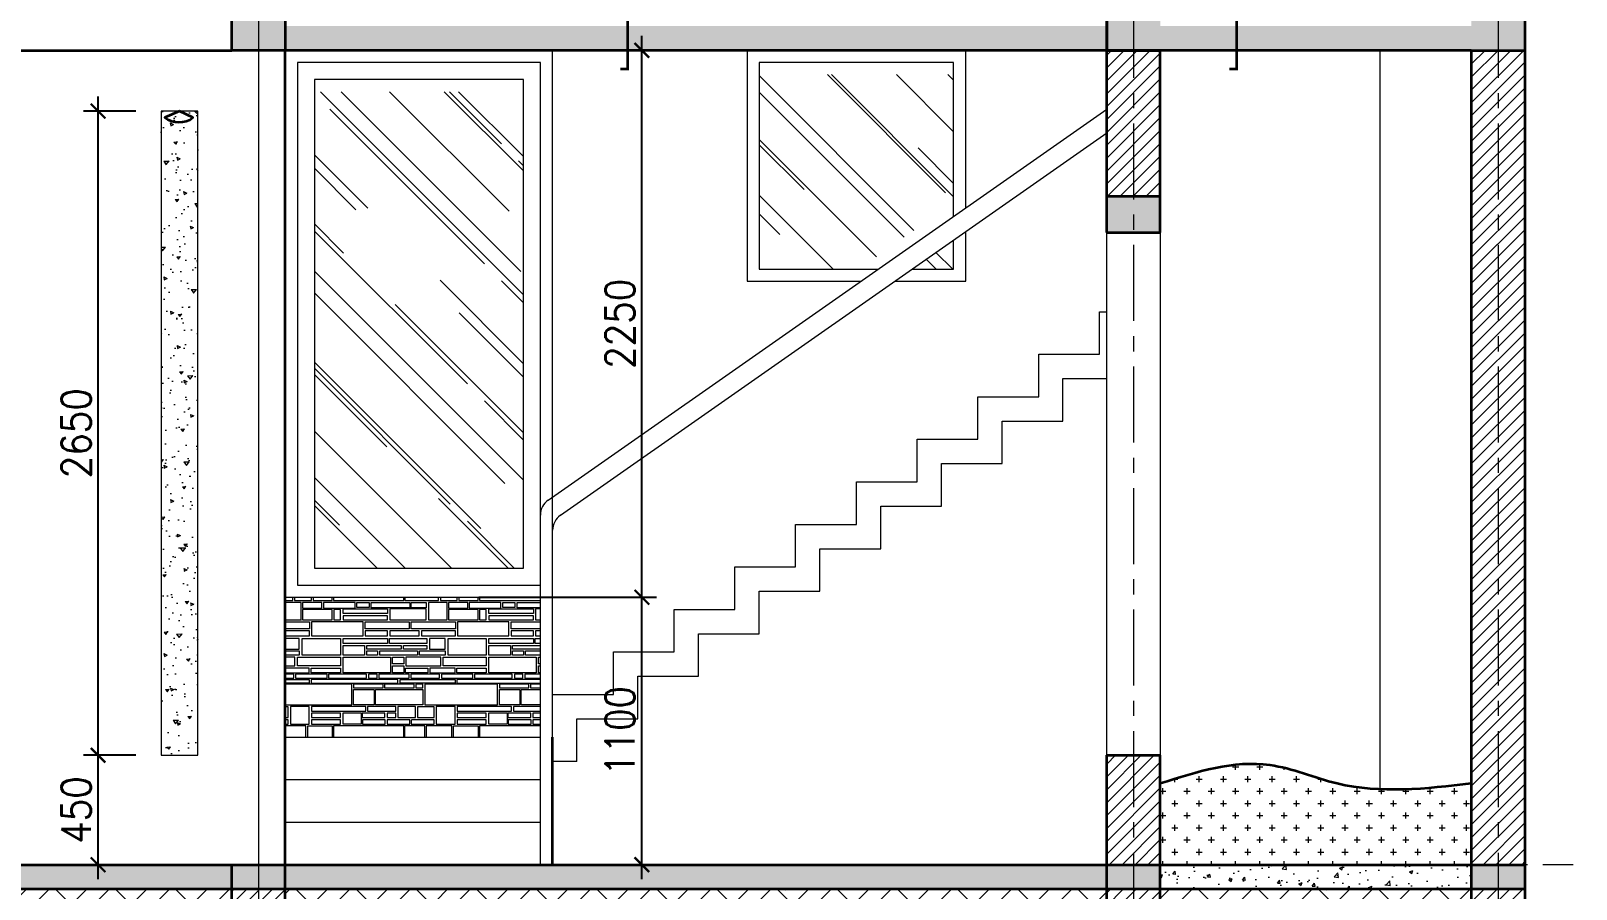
# Model space of a CAD drawing. Header units: millimetres. Extents: x -529782 to -142003, y -492574 to -273331.
# Drawn here: x -259214 to -252856, y -408752 to -405222 of the extents above; entities that cross this region are included whole.
import ezdxf

# ---------------------------------------------------------------- set-up
doc = ezdxf.new("R2010")
doc.units = ezdxf.units.MM
doc.header["$LTSCALE"] = 500
doc.header["$MEASUREMENT"] = 0
doc.header["$PDMODE"] = 3
doc.linetypes.add('CENTER', pattern=[2, 1.25, -0.25, 0.25, -0.25])
doc.linetypes.add('HIDDEN', pattern=[0.375, 0.25, -0.125])
doc.layers.get('0').update_dxf_attribs({"linetype": 'CONTINUOUS', "lineweight": 13})
doc.layers.get('Defpoints').update_dxf_attribs({"color": 255, "linetype": 'CONTINUOUS', "lineweight": 13})
for name, color, linetype, lineweight in [('1.cat 30', 30, 'CONTINUOUS', 35), ('1.cot', 2, 'CONTINUOUS', 35), ('4.dim 08', 8, 'CONTINUOUS', 13), ('5.noi that 15', 15, 'CONTINUOUS', 9), ('6.khuat 75', 75, 'HIDDEN', 18), ('7.tim 67', 67, 'CENTER', 9), ('8.vat lieu 08', 8, 'CONTINUOUS', 5), ('CA.thay 145', 145, 'CONTINUOUS', 18)]:
    doc.layers.add(name, color=color, linetype=linetype, lineweight=lineweight)
doc.styles.get("Standard").update_dxf_attribs({"font": 'txt.shx', "width": 0.9})
doc.dimstyles.new('CA 60', dxfattribs={"dimscale": 0, "dimtxt": 120, "dimasz": 60, "dimexe": 60, "dimexo": 0, "dimgap": 30, "dimtad": 1, "dimdec": 0, "dimzin": 0, "dimdsep": 46, "dimtxsty": 'Standard', "dimblk": 'ARCHTICK', "dimcen": 0.09, "dimdle": 60, "dimclrd": 256, "dimclre": 256, "dimclrt": 7, "dimadec": 0, "dimazin": 0, "dimtfac": 1, "dimtdec": 0, "dimtix": 1, "dimtmove": 2, "dimatfit": 3, "dimldrblk": 'DOT', "dimfxl": 1, "dimtolj": 1, "dimtzin": 0, "dimarcsym": 0})
pattern_1 = [(45, (-63719.4, 0), (-26.5165043, 26.5165043), [])]
pattern_2 = [(50, (-63719.4, 0), (143.452037, -12.550427), [15, -165]), (355, (-63719.4, 0), (-27.750267, 150.438427), [12, -132]), (100.4514, (-63707.45, -1.05), (115.701876, 137.88791), [12.74804, -140.228422]), (46.1842, (-63719.4, 40), (213.44821, -33.1038), [22.5, -247.5]), (96.6356, (-63701.61, 37.24), (186.93254, 194.82357), [19.12206, -210.3426]), (351.1842, (-63719.4, 40), (186.93239, 194.82372), [18, -198]), (21, (-63699.4, 30), (119.38141, -80.523778), [15, -165]), (326, (-63699.4, 30), (48.663066, 145.03001), [12, -132]), (71.4514, (-63689.45, 23.29), (168.044526, 64.5061), [12.74804, -140.228422]), (37.5, (-63719.4, 0), (2.431971, 66.578771), [0, -130.4, 0, -134, 0, -132.5]), (7.5, (-63719.4, 0), (52.613907, 78.882342), [0, -76.4, 0, -127.4, 0, -50.5]), (327.5, (-63764, 0), (106.764487, -4.5109743), [0, -50, 0, -156, 0, -207]), (317.5, (-63784, 0), (116.637234, 20.020996), [0, -65, 0, -103.6, 0, -147])]

# ---------------------------------------------------------------- blocks, each defined once
blk = doc.blocks.new('_ArchTick')
at = {"color": 1, "linetype": 'ByBlock', "const_width": 0.15}
blk.add_lwpolyline([(-0.5, -0.5), (0.5, 0.5)], dxfattribs=at)
blk = doc.blocks.new('*D288')
at = {"layer": '4.dim 08', "lineweight": -2, "transparency": 16777216}
for p, q in [((-258937.4, -408712), (-258937.4, -408142)), ((-258782.4, -408202), (-258997.4, -408202)), ((-258782.4, -408652), (-258997.4, -408652))]:
    blk.add_line(p, q, dxfattribs=at)
at = {"layer": 'Defpoints', "color": 0, "transparency": 16777216}
for p in [(-258937.4, -408202), (-258782.4, -408202), (-258782.4, -408652)]:
    blk.add_point(p, dxfattribs=at)
at = {"layer": '4.dim 08', "lineweight": -2, "transparency": 16777216, "xscale": 60, "yscale": 60, "zscale": 60}
for p, rotation in [((-258937.4, -408202), 90), ((-258937.4, -408652), 270)]:
    blk.add_blockref('_ArchTick', p, dxfattribs=dict(at, rotation=rotation))
at = {"layer": '4.dim 08', "color": 7, "transparency": 16777216, "insert": (-259027.4, -408427), "char_height": 120, "attachment_point": 5, "rotation": 90}
blk.add_mtext('\\A1;450', dxfattribs=at)
blk = doc.blocks.new('_DOT')
at = {"color": 1, "linetype": 'ByBlock'}
blk.add_line((-0.5, 0), (-1, 0), dxfattribs=at)
at = {"color": 1, "linetype": 'ByBlock', "const_width": 0.5}
blk.add_lwpolyline([(-0.25, 0, 1), (0.25, 0, 1)], format="xyb", close=True, dxfattribs=at)
blk = doc.blocks.new('*D289')
at = {"layer": '4.dim 08', "lineweight": -2, "transparency": 16777216}
for p, q in [((-258937.4, -408262), (-258937.4, -405492)), ((-258782.4, -405552), (-258997.4, -405552)), ((-258782.4, -408202), (-258997.4, -408202))]:
    blk.add_line(p, q, dxfattribs=at)
at = {"layer": 'Defpoints', "color": 0, "transparency": 16777216}
for p in [(-258937.4, -405552), (-258782.4, -405552), (-258782.4, -408202)]:
    blk.add_point(p, dxfattribs=at)
at = {"layer": '4.dim 08', "lineweight": -2, "transparency": 16777216, "xscale": 60, "yscale": 60, "zscale": 60}
for p, rotation in [((-258937.4, -405552), 90), ((-258937.4, -408202), 270)]:
    blk.add_blockref('_ArchTick', p, dxfattribs=dict(at, rotation=rotation))
at = {"layer": '4.dim 08', "color": 7, "transparency": 16777216, "insert": (-259027.4, -406877), "char_height": 120, "attachment_point": 5, "rotation": 90}
blk.add_mtext('\\A1;2650', dxfattribs=at)
blk = doc.blocks.new('*D290')
at = {"layer": '4.dim 08', "lineweight": -2, "transparency": 16777216}
for p, q in [((-256699.9, -408712), (-256699.9, -407492)), ((-257371.4, -407552), (-256639.9, -407552)), ((-257371.4, -408652), (-256639.9, -408652))]:
    blk.add_line(p, q, dxfattribs=at)
at = {"layer": 'Defpoints', "color": 0, "transparency": 16777216}
for p in [(-257371.4, -407552), (-256699.9, -407552), (-257371.4, -408652)]:
    blk.add_point(p, dxfattribs=at)
at = {"layer": '4.dim 08', "lineweight": -2, "transparency": 16777216, "xscale": 60, "yscale": 60, "zscale": 60}
for p, rotation in [((-256699.9, -407552), 90), ((-256699.9, -408652), 270)]:
    blk.add_blockref('_ArchTick', p, dxfattribs=dict(at, rotation=rotation))
at = {"layer": '4.dim 08', "color": 7, "transparency": 16777216, "insert": (-256789.9, -408102), "char_height": 120, "attachment_point": 5, "rotation": 90}
blk.add_mtext('\\A1;1100', dxfattribs=at)
blk = doc.blocks.new('*D291')
at = {"layer": '4.dim 08', "lineweight": -2, "transparency": 16777216}
for p, q in [((-256699.9, -407612), (-256699.9, -405242)), ((-256900.9, -405302), (-256639.9, -405302)), ((-257371.4, -407552), (-256639.9, -407552))]:
    blk.add_line(p, q, dxfattribs=at)
at = {"layer": 'Defpoints', "color": 0, "transparency": 16777216}
for p in [(-256900.9, -405302), (-256699.9, -405302), (-257371.4, -407552)]:
    blk.add_point(p, dxfattribs=at)
at = {"layer": '4.dim 08', "lineweight": -2, "transparency": 16777216, "xscale": 60, "yscale": 60, "zscale": 60}
for p, rotation in [((-256699.9, -405302), 90), ((-256699.9, -407552), 270)]:
    blk.add_blockref('_ArchTick', p, dxfattribs=dict(at, rotation=rotation))
at = {"layer": '4.dim 08', "color": 7, "transparency": 16777216, "insert": (-256789.9, -406427), "char_height": 120, "attachment_point": 5, "rotation": 90}
blk.add_mtext('\\A1;2250', dxfattribs=at)

msp = doc.modelspace()

# ---------------------------------------------------------------- hatches: boundary and pattern name
at = {"layer": '1.cot'}
h = msp.add_hatch(color=256, dxfattribs=at)
h.paths.add_polyline_path([(-258167.2, -405302), (-258167.2, -404952), (-262077.2, -404952), (-262077.2, -405202), (-263177.2, -405202), (-263177.2, -404952), (-263397.2, -404952), (-263397.2, -405302), (-261857.2, -405302), (-261857.2, -405052), (-258387.2, -405052), (-258387.2, -405302)])
h.paths.add_polyline_path([(-254787.2, -404952), (-254787.2, -405302), (-254211.9, -405302), (-254211.9, -405202), (-254567.2, -405202), (-254567.2, -404952)])
for points in [[(-253067.2, -404952), (-253287.2, -404952), (-253287.2, -405202), (-254211.9, -405202), (-254211.9, -405302), (-253287.2, -405302), (-253067.2, -405302)], [(-254787.2, -405202), (-258167.2, -405202), (-258167.2, -405302), (-257067.2, -405302), (-254787.2, -405302)], [(-254567.2, -405902), (-254787.2, -405902), (-254787.2, -406052), (-254567.2, -406052)], [(-258167.2, -408652), (-258277.2, -408652), (-258387.2, -408652), (-258387.2, -408752), (-258167.2, -408752)], [(-254567.2, -408652), (-254787.2, -408652), (-254787.2, -408752), (-254567.2, -408752)], [(-253067.2, -408652), (-253287.2, -408652), (-253287.2, -408752), (-253067.2, -408752)]]:
    msp.add_hatch(color=256, dxfattribs=at).paths.add_polyline_path(points)
at = {"layer": '8.vat lieu 08'}
h = msp.add_hatch(dxfattribs=at)
h.set_pattern_fill('ANSI31', color=256, scale=300, style=0)
h.set_pattern_definition(pattern_1)
h.paths.add_polyline_path([(-254567.2, -408752), (-254787.2, -408752), (-254787.2, -409402), (-254567.2, -409402)])
h.paths.add_polyline_path([(-254567.2, -408202), (-254787.2, -408202), (-254787.2, -408652), (-254567.2, -408652)])
h.paths.add_polyline_path([(-254567.2, -405302), (-254787.2, -405302), (-254787.2, -405902), (-254567.2, -405902)])
h.paths.add_polyline_path([(-254677.2, -402652), (-254787.2, -402652), (-254787.2, -404952), (-254677.2, -404952)])
h.paths.add_polyline_path([(-254677.2, -402002), (-254787.2, -402002), (-254787.2, -402582), (-254677.2, -402582)])
h.paths.add_polyline_path([(-254677.2, -399352), (-254787.2, -399352), (-254787.2, -399532), (-254677.2, -399532)])
h.paths.add_polyline_path([(-254677.2, -399202), (-254787.2, -399202), (-254787.2, -399282), (-254677.2, -399282)])
h.paths.add_polyline_path([(-253067.2, -398130), (-253177.2, -398130), (-253177.2, -398352), (-253067.2, -398352)])
h = msp.add_hatch(dxfattribs=at)
h.set_pattern_fill('ANSI31', color=256, scale=300, style=0)
h.set_pattern_definition(pattern_1)
h.paths.add_polyline_path([(-253067.2, -398702), (-253287.2, -398702), (-253287.2, -399282), (-253177.2, -399282), (-253177.2, -399352), (-253287.2, -399352), (-253287.2, -401652), (-253067.2, -401652)])
h.paths.add_polyline_path([(-253067.2, -402002), (-253287.2, -402002), (-253287.2, -402582), (-253177.2, -402582), (-253177.2, -402652), (-253287.2, -402652), (-253287.2, -404952), (-253067.2, -404952)])
h.paths.add_polyline_path([(-253067.2, -405302), (-253287.2, -405302), (-253287.2, -408652), (-253067.2, -408652)])
h.paths.add_polyline_path([(-253067.2, -408752), (-253287.2, -408752), (-253287.2, -409402), (-253067.2, -409402)])
h = msp.add_hatch(dxfattribs=at)
h.set_pattern_fill('AR-RROOF', color=256, scale=300, angle=315, style=0)
h.set_pattern_definition([(315, (1836.65, -36466.5), (678.8225, -254.55844), [4500, -600, 1500, -300]), (315, (2224.85, -36642.57), (70.00357, 494.26764), [900, -99, 1800, -225]), (315, (2123.02, -36392.25), (1245.21504, -960.95812), [2400, -420, 1200, -300])])
h.paths.add_polyline_path([(-255417.2, -405402), (-256217.2, -405402), (-256217.2, -406202), (-255807.9, -406202), (-255417.2, -405928.5)])
h.paths.add_polyline_path([(-255417.2, -406082.2), (-255588.4, -406202), (-255417.2, -406202)])
h = msp.add_hatch(dxfattribs=at)
h.set_pattern_fill('AR-RROOF', color=256, scale=300, angle=315, style=0)
h.set_pattern_definition([(315, (30665.15, -36466.5), (678.82251, -254.55844), [4500, -600, 1500, -300]), (315, (31053.35, -36642.57), (70.00357, 494.26764), [900, -99, 1800, -225]), (315, (30951.52, -36392.25), (1245.21504, -960.958116), [2400, -420, 1200, -300])])
h.paths.add_polyline_path([(-257187.2, -405472), (-258047.2, -405472), (-258047.2, -407432), (-257187.2, -407432)])
h = msp.add_hatch(dxfattribs=at)
h.set_pattern_fill('AR-CONC', color=256, scale=20, angle=315, style=0)
h.set_pattern_definition([(5, (-20252.04, -36466.5), (92.561416, -110.3104), [15, -165]), (310, (-20252.04, -36466.5), (86.75363, 125.998433), [12, -132]), (55.4514, (-20244.32, -36475.69), (179.315056, 15.687894), [12.74804, -140.22842]), (1.1842, (-20223.75, -36438.22), (127.52275, -174.3386), [22.5, -247.5]), (51.6356, (-20213.13, -36452.74), (269.94234, 5.5798), [19.12206, -210.3426]), (306.1842, (-20223.75, -36438.22), (269.94233, 5.58001), [18, -198]), (336, (-20216.68, -36459.43), (27.476495, -141.354314), [15, -165]), (281, (-20216.68, -36459.43), (136.961687, 68.14172), [12, -132]), (26.4514, (-20214.39, -36471.21), (164.438124, -73.212723), [12.74804, -140.22842]), (352.5, (-20252.037, -36466.5), (48.7979635, 45.358637), [0, -130.4, 0, -134, 0, -132.5]), (322.5, (-20252.04, -36466.5), (92.98189, 18.574588), [0, -76.4, 0, -127.4, 0, -50.5]), (282.5, (-20283.574, -36434.963), (72.3041524, -78.6836335), [0, -50, 0, -156, 0, -207]), (272.5, (-20297.72, -36420.82), (96.631961, -68.317997), [0, -65, 0, -103.6, 0, -147])])
h.paths.add_polyline_path([(-258527.2, -405552), (-258677.2, -405552), (-258677.2, -408202), (-258527.2, -408202)])
h = msp.add_hatch(dxfattribs=at)
h.set_pattern_fill('FLDSTONE', color=250, scale=600, style=0, pattern_type=2)
h.set_pattern_definition([(180, (30745, -36074.74), (-7e-14, -600), [74.9442, -525.0558]), (270, (30745, -36027.3), (600, -1e-13), [47.4408, -552.5592]), (180, (30864.93, -36463), (-7e-14, -600), [194.8548, -405.1452]), (270, (30864.93, -36399.33), (600, -1e-13), [63.6702, -536.3298]), (0, (30670.1, -36399.33), (0, 600), [194.8548, -405.1452]), (90, (30670.1, -36463), (-600, 4e-14), [63.6702, -536.3298]), (180, (30919.9, -36463), (-7e-14, -600), [46.2156, -553.7844]), (270, (30919.9, -36434.3), (600, -1e-13), [28.7142, -571.2858]), (0, (30873.7, -36434.3), (0, 600), [46.2156, -553.7844]), (90, (30873.7, -36463), (-600, 4e-14), [28.7142, -571.2858]), (180, (31018.6, -36463), (-7e-14, -600), [91.182, -508.818]), (270, (31018.6, -36444.3), (600, -1e-13), [18.7266, -581.2734]), (0, (30927.4, -36444.3), (0, 600), [91.182, -508.818]), (90, (30927.4, -36463), (-600, 4e-14), [18.7266, -581.2734]), (180, (31072.3, -36399.33), (-7e-14, -600), [143.643, -456.357]), (90, (31072.3, -36434.3), (-600, 4e-14), [34.9566, -565.0434]), (0, (30928.64, -36434.3), (0, 600), [143.643, -456.357]), (270, (30928.64, -36399.33), (600, -1e-13), [34.9566, -565.0434]), (270, (30919.9, -36399.33), (600, -1e-13), [27.4656, -572.5344]), (0, (30873.7, -36399.33), (0, 600), [46.2156, -553.7844]), (90, (30873.7, -36426.8), (-600, 4e-14), [27.4656, -572.5344]), (180, (30919.9, -36426.8), (-7e-14, -600), [46.2156, -553.7844]), (180, (31131, -36444.3), (-7e-14, -600), [103.6728, -496.3272]), (90, (31131, -36463), (-600, 4e-14), [18.7266, -581.2734]), (0, (31027.3, -36463), (0, 600), [103.6728, -496.3272]), (270, (31027.3, -36444.3), (600, -1e-13), [18.7266, -581.2734]), (180, (31259.64, -36463), (-7e-14, -600), [121.1598, -478.8402]), (270, (31259.64, -36444.3), (600, -1e-13), [18.7266, -581.2734]), (0, (31138.5, -36444.3), (0, 600), [121.1598, -478.8402]), (90, (31138.5, -36463), (-600, 4e-14), [18.7266, -581.2734]), (180, (31259.64, -36434.3), (-7e-14, -600), [177.3678, -422.6322]), (270, (31259.64, -36399.33), (600, -1e-13), [34.9566, -565.0434]), (0, (31082.3, -36399.33), (0, 600), [177.3678, -422.6322]), (90, (31082.3, -36434.3), (-600, 4e-14), [34.9566, -565.0434]), (270, (31259.64, -36321.93), (600, -1e-13), [68.664, -531.336]), (0, (31102.26, -36321.93), (0, 600), [157.383, -442.617]), (90, (31102.26, -36390.6), (-600, 4e-14), [68.664, -531.336]), (180, (31259.64, -36390.6), (-7e-14, -600), [157.383, -442.617]), (270, (31089.77, -36373.1), (600, -1e-13), [17.478, -582.522]), (0, (30984.85, -36373.1), (0, 600), [104.922, -495.078]), (90, (30984.85, -36390.6), (-600, 4e-14), [17.478, -582.522]), (180, (31089.77, -36390.6), (-7e-14, -600), [104.922, -495.078]), (0, (31026.06, -36365.6), (0, 600), [63.7026, -536.2974]), (270, (31026.06, -36321.93), (600, -1e-13), [43.6956, -556.3044]), (180, (31089.77, -36321.93), (-7e-14, -600), [63.7026, -536.2974]), (90, (31089.77, -36365.6), (-600, 4e-14), [43.6956, -556.3044]), (0, (30821.2, -36373.1), (0, 600), [154.8846, -445.1154]), (90, (30821.2, -36390.6), (-600, 4e-14), [17.478, -582.522]), (180, (30976.1, -36390.6), (-7e-14, -600), [154.8846, -445.1154]), (270, (30976.1, -36373.1), (600, -1e-13), [17.478, -582.522]), (270, (31014.8, -36350.64), (600, -1e-13), [14.9814, -585.0186]), (0, (30918.64, -36350.64), (0, 600), [96.1782, -503.8218]), (90, (30918.64, -36365.6), (-600, 4e-14), [14.9814, -585.0186]), (180, (31014.8, -36365.6), (-7e-14, -600), [96.1782, -503.8218]), (270, (31014.8, -36321.93), (600, -1e-13), [19.9752, -580.0248]), (0, (30861.2, -36321.93), (0, 600), [153.6354, -446.3646]), (90, (30861.2, -36341.9), (-600, 4e-14), [19.9752, -580.0248]), (180, (31014.8, -36341.9), (-7e-14, -600), [153.6354, -446.3646]), (0, (30767.5, -36350.64), (0, 600), [141.1452, -458.8548]), (90, (30767.5, -36365.6), (-600, 4e-14), [14.9814, -585.0186]), (180, (30908.65, -36365.6), (-7e-14, -600), [141.1452, -458.8548]), (270, (30908.65, -36350.64), (600, -1e-13), [14.9814, -585.0186]), (0, (30767.5, -36373.1), (0, 600), [44.9664, -555.0336]), (90, (30767.5, -36390.6), (-600, 4e-14), [17.478, -582.522]), (180, (30812.5, -36390.6), (-7e-14, -600), [44.9664, -555.0336]), (270, (30812.5, -36373.1), (600, -1e-13), [17.478, -582.522]), (270, (30758.76, -36350.64), (600, -1e-13), [39.9498, -560.0502]), (0, (30670.1, -36350.64), (0, 600), [88.6842, -511.3158]), (90, (30670.1, -36390.6), (-600, 4e-14), [39.9498, -560.0502]), (180, (30758.76, -36390.6), (-7e-14, -600), [88.6842, -511.3158]), (270, (30853.7, -36321.93), (600, -1e-13), [19.9752, -580.0248]), (0, (30670.1, -36321.93), (0, 600), [183.6132, -416.3868]), (90, (30670.1, -36341.9), (-600, 4e-14), [19.9752, -580.0248]), (180, (30853.7, -36341.9), (-7e-14, -600), [183.6132, -416.3868]), (270, (30761.26, -36290.7), (600, -1e-13), [19.9752, -580.0248]), (180, (30853.7, -36290.7), (-7e-14, -600), [92.4312, -507.5688]), (90, (30853.7, -36310.7), (-600, 4e-14), [19.9752, -580.0248]), (0, (30761.26, -36310.7), (0, 600), [92.4312, -507.5688]), (180, (30942.4, -36282), (-7e-14, -600), [181.1154, -418.8846]), (270, (30942.4, -36253.27), (600, -1e-13), [28.7142, -571.2858]), (0, (30761.26, -36253.27), (0, 600), [181.1154, -418.8846]), (90, (30761.26, -36282), (-600, 4e-14), [28.7142, -571.2858]), (180, (30983.6, -36290.7), (-7e-14, -600), [121.1598, -478.8402]), (90, (30983.6, -36310.7), (-600, 4e-14), [19.9752, -580.0248]), (0, (30862.44, -36310.7), (0, 600), [121.1598, -478.8402]), (270, (30862.44, -36290.7), (600, -1e-13), [19.9752, -580.0248]), (180, (31132.24, -36290.7), (-7e-14, -600), [139.896, -460.104]), (90, (31132.24, -36310.7), (-600, 4e-14), [19.9752, -580.0248]), (0, (30992.34, -36310.7), (0, 600), [139.896, -460.104]), (270, (30992.34, -36290.7), (600, -1e-13), [19.9752, -580.0248]), (180, (31132.24, -36282), (-7e-14, -600), [181.1154, -418.8846]), (270, (31132.24, -36253.27), (600, -1e-13), [28.7142, -571.2858]), (0, (30951.1, -36253.27), (0, 600), [181.1154, -418.8846]), (90, (30951.1, -36282), (-600, 4e-14), [28.7142, -571.2858]), (270, (30670.1, -36228.3), (600, -1e-13), [17.478, -582.522]), (180, (30853.7, -36228.3), (-7e-14, -600), [183.6132, -416.3868]), (90, (30853.7, -36245.8), (-600, 4e-14), [17.478, -582.522]), (0, (30670.1, -36245.8), (0, 600), [183.6132, -416.3868]), (270, (30853.7, -36199.6), (600, -1e-13), [19.9752, -580.0248]), (0, (30670.1, -36199.6), (0, 600), [183.6132, -416.3868]), (90, (30670.1, -36219.56), (-600, 4e-14), [19.9752, -580.0248]), (180, (30853.7, -36219.56), (-7e-14, -600), [183.6132, -416.3868]), (180, (31012.3, -36199.6), (-7e-14, -600), [149.8884, -450.1116]), (90, (31012.3, -36245.8), (-600, 4e-14), [46.1922, -553.8078]), (0, (30862.44, -36245.8), (0, 600), [149.8884, -450.1116]), (270, (30862.44, -36199.6), (600, -1e-13), [46.1922, -553.8078]), (180, (30777.5, -36194.6), (-7e-14, -600), [49.9626, -550.0374]), (270, (30777.5, -36173.37), (600, -1e-13), [21.2232, -578.7768]), (0, (30727.54, -36173.37), (0, 600), [49.9626, -550.0374]), (90, (30727.54, -36194.6), (-600, 4e-14), [21.2232, -578.7768]), (180, (30944.9, -36195.84), (-7e-14, -600), [158.6322, -441.3678]), (270, (30944.9, -36173.37), (600, -1e-13), [22.4718, -577.5282]), (0, (30786.24, -36173.37), (0, 600), [158.6322, -441.3678]), (90, (30786.24, -36195.84), (-600, 4e-14), [22.4718, -577.5282]), (180, (31012.3, -36195.84), (-7e-14, -600), [61.2042, -538.7958]), (270, (31012.3, -36173.37), (600, -1e-13), [22.4718, -577.5282]), (0, (30951.1, -36173.37), (0, 600), [61.2042, -538.7958]), (90, (30951.1, -36195.84), (-600, 4e-14), [22.4718, -577.5282]), (180, (31098.5, -36173.37), (-7e-14, -600), [77.4426, -522.5574]), (90, (31098.5, -36245.8), (-600, 4e-14), [72.4092, -527.5908]), (0, (31021.07, -36245.8), (0, 600), [77.4426, -522.5574]), (270, (31021.07, -36173.37), (600, -1e-13), [72.4092, -527.5908]), (180, (31183.45, -36173.37), (-7e-14, -600), [79.9404, -520.0596]), (90, (31183.45, -36197.1), (-600, 4e-14), [23.7204, -576.2796]), (0, (31103.5, -36197.1), (0, 600), [79.9404, -520.0596]), (270, (31103.5, -36173.37), (600, -1e-13), [23.7204, -576.2796]), (180, (31225.9, -36202.1), (-7e-14, -600), [122.409, -477.591]), (90, (31225.9, -36245.8), (-600, 4e-14), [43.6956, -556.3044]), (0, (31103.5, -36245.8), (0, 600), [122.409, -477.591]), (270, (31103.5, -36202.1), (600, -1e-13), [43.6956, -556.3044]), (180, (31259.64, -36202.1), (-7e-14, -600), [27.4794, -572.5206]), (90, (31259.64, -36245.8), (-600, 4e-14), [43.6956, -556.3044]), (0, (31232.16, -36245.8), (0, 600), [27.4794, -572.5206]), (270, (31232.16, -36202.1), (600, -1e-13), [43.6956, -556.3044]), (180, (31352.5, -36253.27), (-7e-14, -600), [211.539, -388.461]), (90, (31352.5, -36310.7), (-600, 4e-14), [57.4284, -542.5716]), (0, (31141, -36310.7), (0, 600), [211.539, -388.461]), (270, (31141, -36253.27), (600, -1e-13), [57.4284, -542.5716]), (180, (31320.04, -36173.37), (-7e-14, -600), [130.3494, -469.6506]), (90, (31320.04, -36197.1), (-600, 4e-14), [23.7204, -576.2796]), (0, (31189.7, -36197.1), (0, 600), [130.3494, -469.6506]), (270, (31189.7, -36173.37), (600, -1e-13), [23.7204, -576.2796]), (270, (30924.9, -36144.65), (600, -1e-13), [21.2232, -578.7768]), (180, (31063.54, -36144.65), (-7e-14, -600), [138.6468, -461.3532]), (90, (31063.54, -36165.9), (-600, 4e-14), [21.2232, -578.7768]), (0, (30924.9, -36165.9), (0, 600), [138.6468, -461.3532]), (270, (30923.64, -36081), (600, -1e-13), [54.9312, -545.0688]), (180, (31006.1, -36081), (-7e-14, -600), [82.4388, -517.5612]), (90, (31006.1, -36135.9), (-600, 4e-14), [54.9312, -545.0688]), (0, (30923.64, -36135.9), (0, 600), [82.4388, -517.5612]), (180, (31117.25, -36081), (-7e-14, -600), [104.922, -495.078]), (90, (31117.25, -36135.9), (-600, 4e-14), [54.9312, -545.0688]), (0, (31012.3, -36135.9), (0, 600), [104.922, -495.078]), (270, (31012.3, -36081), (600, -1e-13), [54.9312, -545.0688]), (180, (31139.7, -36144.65), (-7e-14, -600), [68.6988, -531.3012]), (90, (31139.7, -36165.9), (-600, 4e-14), [21.2232, -578.7768]), (0, (31071.03, -36165.9), (0, 600), [68.6988, -531.3012]), (270, (31071.03, -36144.65), (600, -1e-13), [21.2232, -578.7768]), (180, (31225.9, -36144.65), (-7e-14, -600), [78.6912, -521.3088]), (90, (31225.9, -36165.9), (-600, 4e-14), [21.2232, -578.7768]), (0, (31147.2, -36165.9), (0, 600), [78.6912, -521.3088]), (270, (31147.2, -36144.65), (600, -1e-13), [21.2232, -578.7768]), (180, (31225.9, -36135.9), (-7e-14, -600), [101.175, -498.825]), (270, (31225.9, -36081), (600, -1e-13), [54.9312, -545.0688]), (0, (31124.74, -36081), (0, 600), [101.175, -498.825]), (90, (31124.74, -36135.9), (-600, 4e-14), [54.9312, -545.0688]), (180, (30843.7, -36056), (-7e-14, -600), [93.6804, -506.3196]), (90, (30843.7, -36074.74), (-600, 4e-14), [18.7266, -581.2734]), (0, (30750, -36074.74), (0, 600), [93.6804, -506.3196]), (270, (30750, -36056), (600, -1e-13), [18.7266, -581.2734]), (180, (30944.9, -36056), (-7e-14, -600), [93.6804, -506.3196]), (90, (30944.9, -36074.74), (-600, 4e-14), [18.7266, -581.2734]), (0, (30851.2, -36074.74), (0, 600), [93.6804, -506.3196]), (270, (30851.2, -36056), (600, -1e-13), [18.7266, -581.2734]), (180, (31044.8, -36056), (-7e-14, -600), [93.6804, -506.3196]), (90, (31044.8, -36074.74), (-600, 4e-14), [18.7266, -581.2734]), (0, (30951.1, -36074.74), (0, 600), [93.6804, -506.3196]), (270, (30951.1, -36056), (600, -1e-13), [18.7266, -581.2734]), (180, (31131, -36002.33), (-7e-14, -600), [77.4426, -522.5574]), (90, (31131, -36074.74), (-600, 4e-14), [72.4092, -527.5908]), (0, (31053.54, -36074.74), (0, 600), [77.4426, -522.5574]), (270, (31053.54, -36002.33), (600, -1e-13), [72.4092, -527.5908]), (0, (30670.1, -36027.3), (0, 600), [74.9442, -525.0558]), (90, (30670.1, -36074.74), (-600, 4e-14), [47.4408, -552.5592]), (180, (30842.45, -36028.55), (-7e-14, -600), [93.6804, -506.3196]), (90, (30842.45, -36047.3), (-600, 4e-14), [18.7266, -581.2734]), (0, (30748.8, -36047.3), (0, 600), [93.6804, -506.3196]), (270, (30748.8, -36028.55), (600, -1e-13), [18.7266, -581.2734]), (180, (30887.4, -36028.55), (-7e-14, -600), [36.2232, -563.7768]), (90, (30887.4, -36047.3), (-600, 4e-14), [18.7266, -581.2734]), (0, (30851.2, -36047.3), (0, 600), [36.2232, -563.7768]), (270, (30851.2, -36028.55), (600, -1e-13), [18.7266, -581.2734]), (180, (30887.4, -36002.33), (-7e-14, -600), [116.1636, -483.8364]), (90, (30887.4, -36021.06), (-600, 4e-14), [18.7266, -581.2734]), (0, (30771.25, -36021.06), (0, 600), [116.1636, -483.8364]), (270, (30771.25, -36002.33), (600, -1e-13), [18.7266, -581.2734]), (180, (30968.6, -36002.33), (-7e-14, -600), [73.695, -526.305]), (90, (30968.6, -36047.3), (-600, 4e-14), [44.9436, -555.0564]), (0, (30894.9, -36047.3), (0, 600), [73.695, -526.305]), (270, (30894.9, -36002.33), (600, -1e-13), [44.9436, -555.0564]), (180, (31044.8, -36003.6), (-7e-14, -600), [68.6988, -531.3012]), (90, (31044.8, -36047.3), (-600, 4e-14), [43.6956, -556.3044]), (0, (30976.1, -36047.3), (0, 600), [68.6988, -531.3012]), (270, (30976.1, -36003.6), (600, -1e-13), [43.6956, -556.3044]), (180, (31259.64, -36028.55), (-7e-14, -600), [119.9106, -480.0894]), (90, (31259.64, -36047.3), (-600, 4e-14), [18.7266, -581.2734]), (0, (31139.7, -36047.3), (0, 600), [119.9106, -480.0894]), (270, (31139.7, -36028.55), (600, -1e-13), [18.7266, -581.2734]), (180, (31259.64, -36056), (-7e-14, -600), [119.9106, -480.0894]), (90, (31259.64, -36074.74), (-600, 4e-14), [18.7266, -581.2734]), (0, (31139.7, -36074.74), (0, 600), [119.9106, -480.0894]), (270, (31139.7, -36056), (600, -1e-13), [18.7266, -581.2734]), (180, (30998.6, -35994.84), (-7e-14, -600), [194.8548, -405.1452]), (270, (30998.6, -35931.17), (600, -1e-13), [63.6702, -536.3298]), (0, (30803.7, -35931.17), (0, 600), [194.8548, -405.1452]), (90, (30803.7, -35994.84), (-600, 4e-14), [63.6702, -536.3298]), (270, (30797.5, -35931.17), (600, -1e-13), [63.6702, -536.3298]), (0, (30713.8, -35931.17), (0, 600), [83.688, -516.312]), (90, (30713.8, -35994.84), (-600, 4e-14), [63.6702, -536.3298]), (180, (30797.5, -35994.84), (-7e-14, -600), [83.688, -516.312]), (180, (30834.96, -35909.95), (-7e-14, -600), [121.1598, -478.8402]), (90, (30834.96, -35924.9), (-600, 4e-14), [14.9814, -585.0186]), (0, (30713.8, -35924.9), (0, 600), [121.1598, -478.8402]), (270, (30713.8, -35909.95), (600, -1e-13), [14.9814, -585.0186]), (180, (30962.36, -35909.95), (-7e-14, -600), [121.1598, -478.8402]), (90, (30962.36, -35924.9), (-600, 4e-14), [14.9814, -585.0186]), (0, (30841.2, -35924.9), (0, 600), [121.1598, -478.8402]), (270, (30841.2, -35909.95), (600, -1e-13), [14.9814, -585.0186]), (180, (30998.6, -35909.95), (-7e-14, -600), [28.7286, -571.2714]), (90, (30998.6, -35924.9), (-600, 4e-14), [14.9814, -585.0186]), (0, (30969.86, -35924.9), (0, 600), [28.7286, -571.2714]), (270, (30969.86, -35909.95), (600, -1e-13), [14.9814, -585.0186]), (180, (31131, -35906.2), (-7e-14, -600), [226.0818, -373.9182]), (270, (31131, -35890), (600, -1e-13), [16.23, -583.77]), (0, (30904.9, -35890), (0, 600), [226.0818, -373.9182]), (90, (30904.9, -35906.2), (-600, 4e-14), [16.23, -583.77]), (180, (30810, -35868.75), (-7e-14, -600), [34.974, -565.026]), (90, (30810, -35885), (-600, 4e-14), [16.23, -583.77]), (0, (30775, -35885), (0, 600), [34.974, -565.026]), (270, (30775, -35868.75), (600, -1e-13), [16.23, -583.77]), (180, (30942.4, -35868.75), (-7e-14, -600), [124.9068, -475.0932]), (90, (30942.4, -35885), (-600, 4e-14), [16.23, -583.77]), (0, (30817.47, -35885), (0, 600), [124.9068, -475.0932]), (270, (30817.47, -35868.75), (600, -1e-13), [16.23, -583.77]), (180, (31067.3, -35868.75), (-7e-14, -600), [118.662, -481.338]), (90, (31067.3, -35885), (-600, 4e-14), [16.23, -583.77]), (0, (30948.6, -35885), (0, 600), [118.662, -481.338]), (270, (30948.6, -35868.75), (600, -1e-13), [16.23, -583.77]), (180, (31204.7, -35868.75), (-7e-14, -600), [129.9036, -470.0964]), (90, (31204.7, -35885), (-600, 4e-14), [16.23, -583.77]), (0, (31074.8, -35885), (0, 600), [129.9036, -470.0964]), (270, (31074.8, -35868.75), (600, -1e-13), [16.23, -583.77]), (180, (31519.9, -36081), (-7e-14, -600), [288.9816, -311.0184]), (90, (31519.9, -36165.9), (-600, 4e-14), [84.894, -515.106]), (0, (31230.9, -36165.9), (0, 600), [288.9816, -311.0184]), (270, (31230.9, -36081), (600, -1e-13), [84.894, -515.106]), (180, (31363.76, -36002.33), (-7e-14, -600), [224.0298, -375.9702]), (90, (31363.76, -36021.06), (-600, 4e-14), [18.7266, -581.2734]), (0, (31139.7, -36021.06), (0, 600), [224.0298, -375.9702]), (270, (31139.7, -36002.33), (600, -1e-13), [18.7266, -581.2734]), (180, (31306.3, -35909.95), (-7e-14, -600), [298.974, -301.026]), (90, (31306.3, -35994.84), (-600, 4e-14), [84.894, -515.106]), (0, (31007.3, -35994.84), (0, 600), [298.974, -301.026]), (270, (31007.3, -35909.95), (600, -1e-13), [84.894, -515.106]), (180, (31496.16, -35890), (-7e-14, -600), [357.6804, -242.3196]), (90, (31496.16, -35906.2), (-600, 4e-14), [16.23, -583.77]), (0, (31138.5, -35906.2), (0, 600), [357.6804, -242.3196]), (270, (31138.5, -35890), (600, -1e-13), [16.23, -583.77]), (180, (31366.26, -35868.75), (-7e-14, -600), [155.331, -444.669]), (90, (31366.26, -35885), (-600, 4e-14), [16.23, -583.77]), (0, (31210.9, -35885), (0, 600), [155.331, -444.669]), (270, (31210.9, -35868.75), (600, -1e-13), [16.23, -583.77])])
h.paths.add_polyline_path([(-257117.2, -407552), (-258167.2, -407552), (-258167.2, -408127), (-257117.2, -408127)])
h = msp.add_hatch(dxfattribs=at)
h.set_pattern_fill('CROSS', color=256, scale=200, style=0)
h.set_pattern_definition([(0, (-63719.4, 0), (50, 50), [25, -75]), (90, (-63706.9, -12.5), (-50, 50), [25, -75])])
edge = h.paths.add_edge_path()
edge.add_spline(control_points=[(-253287.2, -408317), (-253412.9, -408331.6), (-253538.7, -408346.2), (-253662.2, -408340.9)], knot_values=[924.126806, 924.126806, 924.126806, 924.126806, 1296.396612, 1296.396612, 1296.396612, 1296.396612], degree=3, periodic=0)
edge.add_spline(control_points=[(-253662.2, -408340.9), (-253721.9, -408338.4), (-253875.3, -408319.6), (-254168.7, -408190.6), (-254415.5, -408268.9), (-254567.2, -408317)], knot_values=[0, 0, 0, 0, 180.094382, 466.716956, 924.126806, 924.126806, 924.126806, 924.126806], degree=3, periodic=0)
edge.add_line((-254567.2, -408317), (-254567.2, -408652))
edge.add_line((-254567.2, -408652), (-253287.2, -408652))
edge.add_line((-253287.2, -408652), (-253287.2, -408317))
h = msp.add_hatch(dxfattribs=at)
h.set_pattern_fill('AR-CONC', color=256, scale=20, style=0)
h.set_pattern_definition(pattern_2)
h.paths.add_polyline_path([(-258387.2, -408652), (-263177.2, -408652), (-263177.2, -408752), (-258387.2, -408752)])
h.paths.add_polyline_path([(-254787.2, -408652), (-258167.2, -408652), (-258167.2, -408752), (-254787.2, -408752)])
h = msp.add_hatch(dxfattribs=at)
h.set_pattern_fill('AR-CONC', color=256, scale=20, style=0)
h.set_pattern_definition(pattern_2)
h.paths.add_polyline_path([(-253287.2, -408652), (-254567.2, -408652), (-254567.2, -408752), (-253287.2, -408752)])
h = msp.add_hatch(dxfattribs=at)
h.set_pattern_fill('ANSI31', color=256, scale=300, style=0)
h.set_pattern_definition(pattern_1)
h.paths.add_polyline_path([(-258167.2, -408752), (-258387.2, -408752), (-258387.2, -409402), (-258167.2, -409402)])
h.paths.add_polyline_path([(-263737.2, -408727), (-263847.2, -408727), (-263847.2, -409402), (-263737.2, -409402)])
h = msp.add_hatch(dxfattribs=at)
h.set_pattern_fill('EARTH', color=256, scale=700, angle=45, style=0)
h.set_pattern_definition([(45, (-63719.4, 0), (1e-14, 247.487373), [175, -175]), (45, (-63765.8, 46.4), (1e-14, 247.487373), [175, -175]), (45, (-63812.2, 92.8), (1e-14, 247.487373), [175, -175]), (135, (-63812.2, 123.74), (-247.487373, 4e-14), [175, -175]), (135, (-63765.8, 170.15), (-247.487373, 4e-14), [175, -175]), (135, (-63719.4, 216.55), (-247.487373, 4e-14), [175, -175])])
h.paths.add_polyline_path([(-258387.2, -408752), (-263177.2, -408752), (-263177.2, -409402), (-258387.2, -409402)])
h.paths.add_polyline_path([(-254787.2, -408752), (-258167.2, -408752), (-258167.2, -409402), (-254787.2, -409402)])
h.paths.add_polyline_path([(-253287.2, -408752), (-254567.2, -408752), (-254567.2, -409402), (-253287.2, -409402)])

# ---------------------------------------------------------------- linework, layer by layer
at = {"layer": '1.cat 30'}
for p, q in [((-258167.2, -404952), (-258167.2, -405302)), ((-254787.2, -406052), (-254787.2, -404952)), ((-253067.2, -404952), (-253067.2, -409402)), ((-258387.2, -405302), (-258387.2, -405052)), ((-254787.2, -405052), (-254787.2, -405302)), ((-261857.2, -405302), (-258387.2, -405302)), ((-258167.2, -405302), (-258387.2, -405302)), ((-254787.2, -405302), (-258167.2, -405302)), ((-258167.2, -408652), (-258167.2, -405302)), ((-253287.2, -405302), (-254787.2, -405302)), ((-254787.2, -405302), (-254567.2, -405302)), ((-254567.2, -406052), (-254567.2, -405302)), ((-253287.2, -405302), (-253067.2, -405302)), ((-253287.2, -405302), (-253067.2, -405302)), ((-253287.2, -405302), (-253287.2, -409402)), ((-254787.2, -405902), (-254567.2, -405902)), ((-254787.2, -406052), (-254567.2, -406052)), ((-253287.2, -406922), (-253287.2, -407142)), ((-257067.2, -408652), (-257067.2, -408127)), ((-254787.2, -409402), (-254787.2, -408202)), ((-254787.2, -408202), (-254567.2, -408202)), ((-254567.2, -409402), (-254567.2, -408202)), ((-263397.2, -408652), (-253067.2, -408652)), ((-258387.2, -409402), (-258387.2, -408652)), ((-258167.2, -409402), (-258167.2, -408652)), ((-254567.2, -408752), (-254567.2, -408652)), ((-263397.2, -408752), (-253067.2, -408752))]:
    msp.add_line(p, q, dxfattribs=at)
msp.add_lwpolyline([(-258603, -405552.3), (-258663.4, -405577.8, 0.334746), (-258546.9, -405578.8), (-258603, -405552.3)], format="xyb", close=True, dxfattribs=at)
msp.add_spline([(-254567.2, -408317), (-254116, -408241.5), (-253839.5, -408317), (-253287.2, -408317)], degree=3, dxfattribs=at)
at = {"layer": '5.noi that 15', "color": 2, "ltscale": 5}
for points in [[(-256758, -404815.9, 11.2, 11.2, 0), (-256758, -405378.6, 11.2, 11.2, 0), (-256788.7, -405378.6, 0, 0, 0), (-256788.7, -404664.2, 0, 0, 0), (-256679.6, -404664.2, 0, 0, 0)], [(-254252.4, -404815.9, 11.2, 11.2, 0), (-254252.4, -405378.6, 11.2, 11.2, 0), (-254283.1, -405378.6, 0, 0, 0), (-254283.1, -404664.2, 0, 0, 0), (-254174, -404664.2, 0, 0, 0)]]:
    msp.add_lwpolyline(points, format="xyseb", dxfattribs=at)
at = {"layer": '6.khuat 75'}
msp.add_line((-249680.7, -408652), (-270967, -408652), dxfattribs=at)
at = {"layer": '7.tim 67', "ltscale": 0.5}
for p, q in [((-258277.2, -394102.7), (-258277.2, -410699.5)), ((-254677.2, -394102.7), (-254677.2, -410699.5)), ((-253177.2, -394102.7), (-253177.2, -410699.5))]:
    msp.add_line(p, q, dxfattribs=at)
at = {"layer": 'CA.thay 145'}
for p, q in [((-253662.2, -408340.9), (-253662.2, -405302)), ((-257085.2, -407152.1), (-254787.2, -405543.5)), ((-257035.2, -407214.8), (-254787.2, -405641.2)), ((-257117.2, -408652), (-257117.2, -407213.5)), ((-257067.2, -408652), (-257067.2, -407276.2)), ((-258167.2, -408127), (-257117.2, -408127)), ((-256967.2, -408227), (-257067.2, -408227)), ((-258167.2, -408302), (-257117.2, -408302)), ((-258167.2, -408477), (-257117.2, -408477))]:
    msp.add_line(p, q, dxfattribs=at)
for points in [[(-258277.2, -408652), (-258167.2, -408652), (-258167.2, -405302), (-258277.2, -405302)], [(-258167.2, -407552), (-257067.2, -407552), (-257067.2, -405302), (-258167.2, -405302)], [(-258117.2, -407502), (-257117.2, -407502), (-257117.2, -405352), (-258117.2, -405352)], [(-258047.2, -407432), (-257187.2, -407432), (-257187.2, -405422), (-258047.2, -405422)], [(-258677.2, -408202), (-258527.2, -408202), (-258527.2, -405552), (-258677.2, -405552)], [(-254787.2, -406052), (-254567.2, -406052), (-254567.2, -408202), (-254787.2, -408202)]]:
    msp.add_lwpolyline(points, close=True, dxfattribs=at)
for points in [[(-255367.2, -405949.5), (-255367.2, -405302), (-256267.2, -405302), (-256267.2, -406252), (-255799.3, -406252)], [(-255417.2, -405984.5), (-255417.2, -405352), (-256217.2, -405352), (-256217.2, -406202), (-255727.9, -406202)], [(-255659.8, -406252), (-255367.2, -406252), (-255367.2, -406047.2)], [(-255588.4, -406202), (-255417.2, -406202), (-255417.2, -406082.2)], [(-257067.2, -408127), (-257067.2, -407952), (-256817.2, -407952), (-256817.2, -407777), (-256567.2, -407777), (-256567.2, -407602), (-256317.2, -407602), (-256317.2, -407427), (-256067.2, -407427), (-256067.2, -407252), (-255817.2, -407252), (-255817.2, -407077), (-255567.2, -407077), (-255567.2, -406902), (-255317.2, -406902), (-255317.2, -406727), (-255067.2, -406727), (-255067.2, -406552), (-254817.2, -406552), (-254817.2, -406377), (-254787.2, -406377)], [(-256967.2, -408227), (-256967.2, -408052), (-256717.2, -408052), (-256717.2, -407877), (-256467.2, -407877), (-256467.2, -407702), (-256217.2, -407702), (-256217.2, -407527), (-255967.2, -407527), (-255967.2, -407352), (-255717.2, -407352), (-255717.2, -407177), (-255467.2, -407177), (-255467.2, -407002), (-255217.2, -407002), (-255217.2, -406827), (-254967.2, -406827), (-254967.2, -406652), (-254787.2, -406652)]]:
    msp.add_lwpolyline(points, dxfattribs=at)
for centre in [(-257042.2, -407213.5), (-256992.2, -407276.2)]:
    msp.add_arc(centre, 75, 124.99202, 180, dxfattribs=at)

# ---------------------------------------------------------------- dimensions: what is measured, and where the dimension line sits
at = {"layer": '4.dim 08'}
for base, p1, p2, picture, middle in [((-256699.9, -405302), (-257371.4, -407552), (-256900.9, -405302), '*D291', (-256789.9, -406427)), ((-258937.4, -405552), (-258782.4, -408202), (-258782.4, -405552), '*D289', (-259027.4, -406877)), ((-256699.9, -407552), (-257371.4, -408652), (-257371.4, -407552), '*D290', (-256789.9, -408102)), ((-258937.4, -408202), (-258782.4, -408652), (-258782.4, -408202), '*D288', (-259027.4, -408427))]:
    dim = msp.add_linear_dim(base=base, p1=p1, p2=p2, angle=90, dimstyle='CA 60', override={"dimscale": 1}, dxfattribs=at)
    dim.commit()
    dim.dimension.update_dxf_attribs({"geometry": picture, "text_midpoint": middle})

doc.saveas('drawing.dxf')
